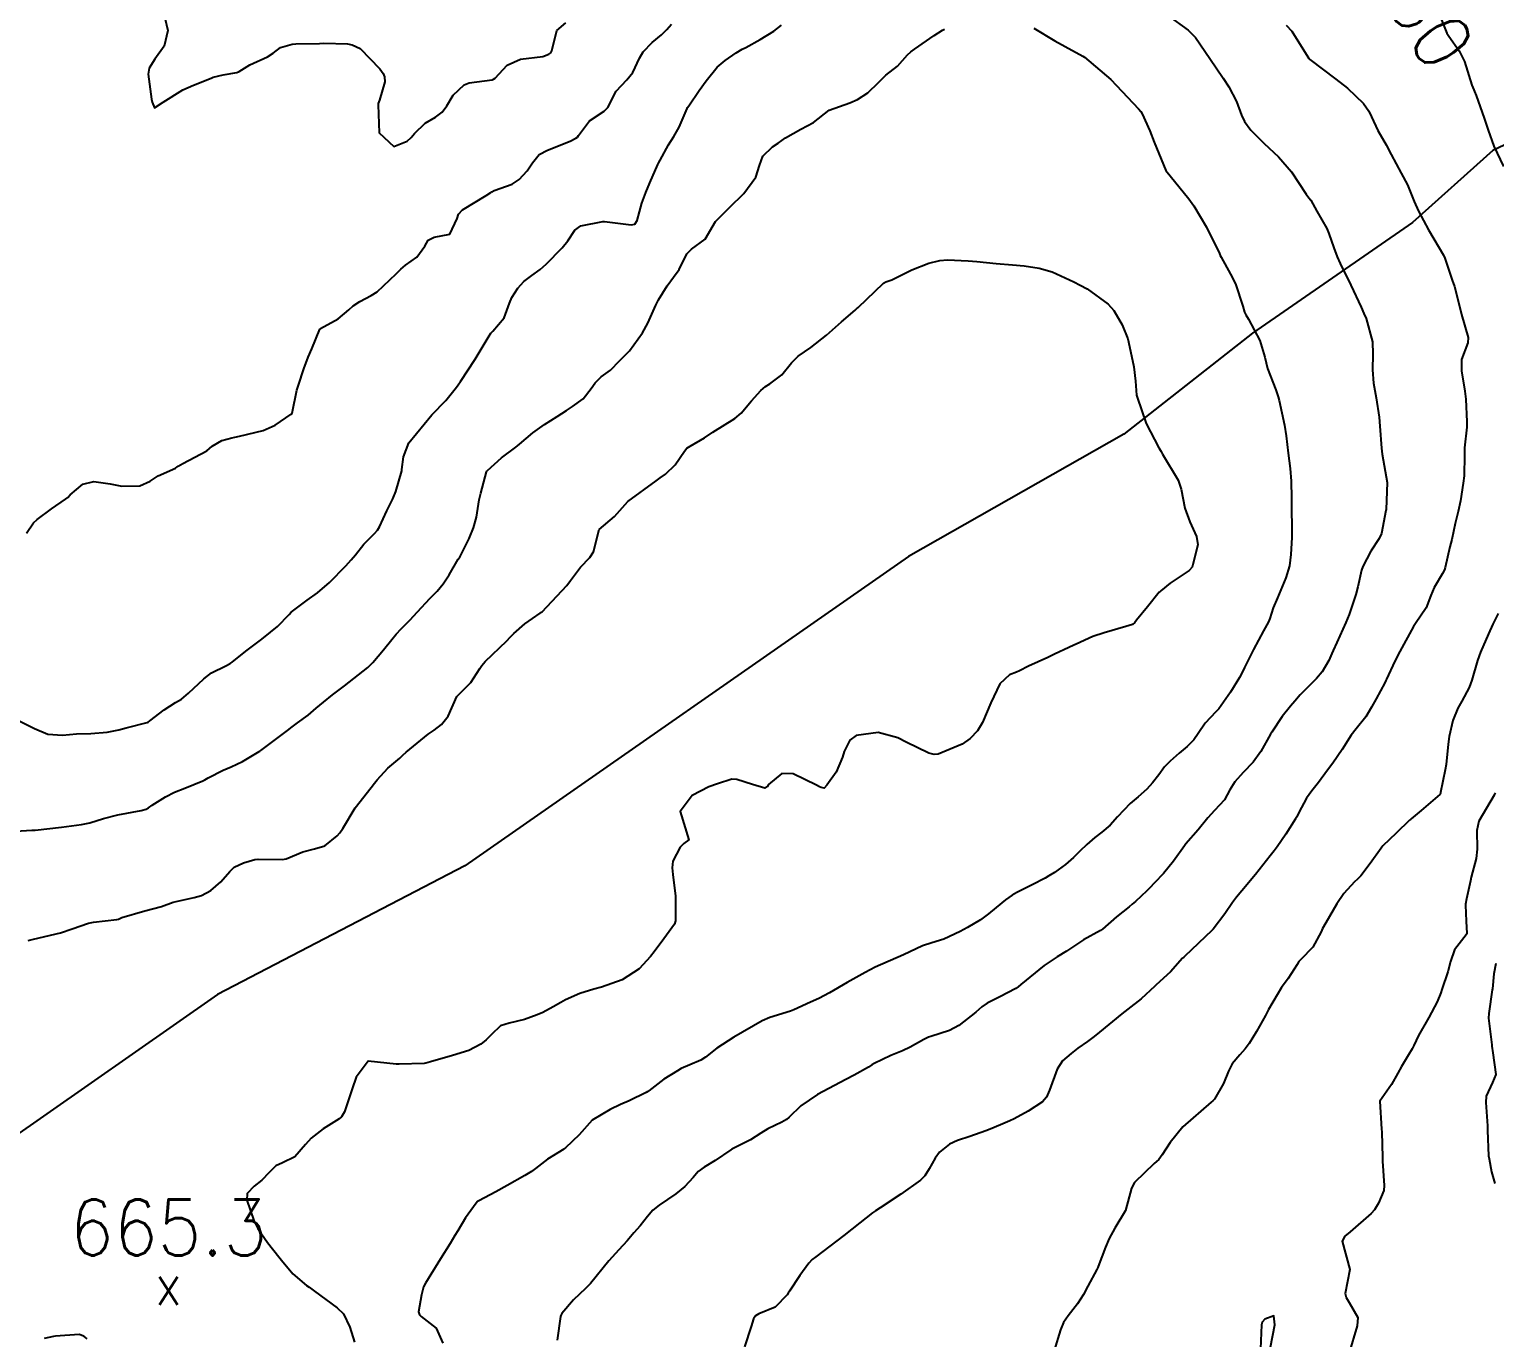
# Model space of a CAD drawing. Header units: metres. Extents: x 292545 to 299085, y 7450245 to 7463078.
# Drawn here: x 296116.2 to 296220.5, y 7461728.5 to 7461821.6 of the extents above; entities that cross this region are included whole.
import ezdxf
from ezdxf.enums import TextEntityAlignment as Align

# ---------------------------------------------------------------- set-up
doc = ezdxf.new("R2010")
doc.units = ezdxf.units.M
for name, color, linetype in [('Cotas', 45, 'Continuous'), ('Curvas de Nivel 1m', 11, 'Continuous'), ('Curvas de Nivel 5m', 15, 'Continuous'), ('Hidrografia', 140, 'Continuous'), ('Pontos Cotados', 45, 'Continuous'), ('Vias Primárias', 230, 'Continuous')]:
    doc.layers.add(name, color=color, linetype=linetype)
doc.styles.add('Style-STANDARD', font='STANDARD.shx')

# ---------------------------------------------------------------- blocks, each defined once
blk = doc.blocks.new('ELVTXT_15')
at = {"layer": 'Pontos Cotados', "linetype": 'Continuous', "style": 'Style-STANDARD'}
for s, height, p in [('665.3', 4, (0, 4)), ('x', 3, (0, 0))]:
    blk.add_text(s, height=height, dxfattribs=at).set_placement(p, align=Align.MIDDLE_CENTER)

msp = doc.modelspace()

# ---------------------------------------------------------------- linework, layer by layer
at = {"layer": 'Curvas de Nivel 1m', "flags": 128}
for points, elevation in [([(296197.22, 7461822.56), (296198.67, 7461821.52), (296199.2, 7461821), (296200.22, 7461819.5), (296201.16, 7461818.09), (296201.56, 7461817.48), (296202.1, 7461816.43), (296202.45, 7461815.47), (296202.67, 7461815.01), (296203.12, 7461814.39), (296204.07, 7461813.45), (296205.1, 7461812.5), (296206.02, 7461811.43), (296207.07, 7461809.86), (296207.25, 7461809.6), (296207.39, 7461809.42), (296207.83, 7461808.63), (296208.52, 7461807.4), (296208.68, 7461807.05), (296209.02, 7461806.03), (296209.26, 7461805.39), (296209.47, 7461804.92), (296210.24, 7461803.38), (296210.97, 7461801.82), (296211.17, 7461801.37), (296211.32, 7461801), (296211.77, 7461799.36), (296211.81, 7461798.48), (296211.79, 7461797.36), (296211.86, 7461796.4), (296212.04, 7461795.36), (296212.25, 7461793.99), (296212.3, 7461793.36), (296212.41, 7461791.79), (296212.47, 7461791.35), (296212.82, 7461789.35), (296212.74, 7461787.42), (296212.73, 7461787.35), (296212.42, 7461785.71), (296212.26, 7461785.36), (296211.66, 7461784.47), (296211.09, 7461783.37), (296211, 7461783.11), (296210.74, 7461781.93), (296210.6, 7461781.37), (296210.12, 7461779.97), (296209.88, 7461779.38), (296209.25, 7461777.96), (296208.98, 7461777.4), (296208.89, 7461777.19), (296208.67, 7461776.69), (296208.19, 7461775.88), (296207.8, 7461775.41), (296207.22, 7461774.84), (296206.64, 7461774.24), (296206.26, 7461773.8), (296205.95, 7461773.43), (296205.36, 7461772.7), (296204.61, 7461771.6), (296204.52, 7461771.44), (296203.83, 7461770.21), (296203.29, 7461769.46), (296202.58, 7461768.72), (296201.98, 7461768.06), (296201.64, 7461767.48), (296201.26, 7461766.78), (296200.55, 7461766.02), (296200.06, 7461765.5), (296199.39, 7461764.65), (296198.51, 7461763.66), (296198.45, 7461763.59), (296198.4, 7461763.52), (296197.62, 7461762.41), (296196.91, 7461761.54), (296196.71, 7461761.32), (296196.49, 7461761.08), (296195.72, 7461760.31), (296194.91, 7461759.56), (296194.68, 7461759.35), (296194.47, 7461759.18), (296193.56, 7461758.46), (296192.58, 7461757.59), (296192.44, 7461757.49), (296191.22, 7461756.82), (296190.43, 7461756.3), (296190.01, 7461756.03), (296189.34, 7461755.62), (296188.42, 7461755), (296186.77, 7461753.66), (296186.57, 7461753.49), (296186.4, 7461753.37), (296185.28, 7461752.78), (296184.38, 7461752.32), (296184, 7461752.07), (296183.57, 7461751.69), (296182.36, 7461750.73), (296181.7, 7461750.38), (296180.36, 7461749.96), (296180.19, 7461749.9), (296179.86, 7461749.73), (296178.89, 7461749.2), (296178.34, 7461748.94), (296177.51, 7461748.59), (296176.33, 7461748.02), (296176.17, 7461747.93), (296175.92, 7461747.78), (296174.9, 7461747.21), (296174.31, 7461746.9), (296172.3, 7461745.83), (296171.12, 7461745.01), (296170.29, 7461744.21), (296170.09, 7461744.04), (296169.76, 7461743.86), (296168.77, 7461743.38), (296168.27, 7461743.07), (296167.53, 7461742.61), (296166.25, 7461741.97), (296166.21, 7461741.95), (296166.13, 7461741.9), (296165.01, 7461741.14), (296164.24, 7461740.67), (296163.82, 7461740.34), (296163.45, 7461739.93), (296162.87, 7461739.29), (296162.22, 7461738.76), (296161.04, 7461737.96), (296160.58, 7461737.59), (296160.2, 7461737.15), (296159.68, 7461736.49), (296159.24, 7461735.98), (296158.75, 7461735.41), (296158.17, 7461734.78), (296157.45, 7461734), (296156.15, 7461732.39), (296155.97, 7461732.19), (296155.79, 7461732.02), (296154.94, 7461731.23), (296154.12, 7461730.25), (296154.04, 7461730.12), (296154.02, 7461730.04), (296153.78, 7461728.36)], 662), ([(296114.52, 7461764.51), (296116.4, 7461764.62), (296116.52, 7461764.62), (296116.66, 7461764.63), (296118.53, 7461764.84), (296119.95, 7461765.02), (296120.53, 7461765.15), (296121.52, 7461765.45), (296122.54, 7461765.72), (296124.18, 7461766.03), (296124.54, 7461766.11), (296124.72, 7461766.21), (296124.97, 7461766.39), (296125.93, 7461767), (296126.56, 7461767.32), (296127.3, 7461767.62), (296128.57, 7461768.13), (296128.71, 7461768.2), (296128.96, 7461768.34), (296130.01, 7461768.89), (296130.58, 7461769.13), (296131.4, 7461769.5), (296132.59, 7461770.22), (296132.64, 7461770.25), (296132.71, 7461770.3), (296134.61, 7461771.71), (296134.92, 7461771.96), (296135.31, 7461772.26), (296136.07, 7461772.81), (296136.63, 7461773.29), (296137.15, 7461773.73), (296137.8, 7461774.24), (296138.65, 7461774.88), (296140.32, 7461776.2), (296140.5, 7461776.37), (296140.67, 7461776.54), (296141.43, 7461777.44), (296142.02, 7461778.19), (296142.32, 7461778.55), (296142.69, 7461778.93), (296143.31, 7461779.56), (296143.84, 7461780.16), (296144.72, 7461781.1), (296145.24, 7461781.63), (296145.66, 7461782.14), (296146.09, 7461782.79), (296146.75, 7461783.9), (296146.85, 7461784.04), (296146.91, 7461784.13), (296147.52, 7461785.37), (296147.84, 7461786.12), (296148.04, 7461786.87), (296148.24, 7461788.12), (296148.35, 7461788.58), (296148.76, 7461790.11), (296148.78, 7461790.15), (296148.82, 7461790.21), (296149.83, 7461791.09), (296150.85, 7461791.85), (296150.97, 7461791.96), (296151.11, 7461792.08), (296152.06, 7461792.87), (296152.87, 7461793.47), (296153.78, 7461794.05), (296154.45, 7461794.47), (296154.88, 7461794.75), (296155.62, 7461795.3), (296156.2, 7461796.02), (296156.48, 7461796.44), (296156.91, 7461796.86), (296157.58, 7461797.34), (296158.22, 7461798), (296158.57, 7461798.35), (296158.93, 7461798.72), (296159.85, 7461799.98), (296160.24, 7461800.68), (296160.79, 7461801.96), (296160.98, 7461802.34), (296161.6, 7461803.34), (296162.06, 7461803.95), (296162.45, 7461804.49), (296163.01, 7461805.6), (296163.33, 7461805.94), (296164.3, 7461806.65), (296165.04, 7461807.91), (296166.05, 7461808.9), (296167.06, 7461809.89), (296167.91, 7461811.05), (296168.17, 7461811.88), (296168.42, 7461812.55), (296169.1, 7461813.22), (296169.49, 7461813.48), (296170.02, 7461813.86), (296171.12, 7461814.46), (296172.01, 7461814.94), (296173.13, 7461815.82), (296174.59, 7461816.35), (296175.14, 7461816.59), (296175.88, 7461817.06), (296176.65, 7461817.78), (296176.89, 7461818.05), (296177.17, 7461818.31), (296178, 7461818.94), (296178.71, 7461819.75), (296178.95, 7461819.98), (296179.19, 7461820.16), (296180.6, 7461821.14), (296181.2, 7461821.52), (296181.33, 7461821.59)], 663), ([(296115.32, 7461772.5), (296116.61, 7461771.86), (296117.56, 7461771.44), (296118.6, 7461771.38), (296119.59, 7461771.47), (296120.6, 7461771.49), (296121.77, 7461771.59), (296122.61, 7461771.76), (296123.12, 7461771.89), (296124.61, 7461772.28), (296124.69, 7461772.31), (296124.81, 7461772.39), (296125.83, 7461773.17), (296126.63, 7461773.69), (296127.05, 7461773.95), (296127.56, 7461774.36), (296128.65, 7461775.38), (296129.19, 7461775.8), (296130.21, 7461776.32), (296130.52, 7461776.47), (296130.67, 7461776.56), (296131.64, 7461777.34), (296132.68, 7461778.14), (296132.89, 7461778.3), (296133.88, 7461779.1), (296134.71, 7461779.95), (296134.86, 7461780.12), (296135.04, 7461780.27), (296136, 7461780.97), (296136.73, 7461781.49), (296137.59, 7461782.24), (296138.75, 7461783.43), (296139.13, 7461783.84), (296139.43, 7461784.21), (296140.03, 7461784.95), (296140.78, 7461785.71), (296141.01, 7461785.96), (296141.15, 7461786.2), (296141.67, 7461787.32), (296142.1, 7461788.19), (296142.3, 7461788.7), (296142.72, 7461790.18), (296142.74, 7461790.27), (296142.84, 7461791.16), (296143.24, 7461792.17), (296144.87, 7461794.15), (296145.85, 7461795.18), (296146.63, 7461796.13), (296146.74, 7461796.29), (296146.91, 7461796.53), (296147.95, 7461798.11), (296148.94, 7461799.77), (296149.07, 7461799.97), (296149.21, 7461800.1), (296150, 7461801.05), (296150.38, 7461802.09), (296150.55, 7461802.51), (296150.98, 7461803.17), (296151.41, 7461803.65), (296151.97, 7461804.07), (296152.57, 7461804.49), (296153, 7461804.88), (296154.14, 7461806.04), (296154.53, 7461806.53), (296155.03, 7461807.28), (296155.47, 7461807.6), (296157.04, 7461807.91), (296157.14, 7461807.91), (296159.04, 7461807.67), (296159.3, 7461807.72), (296159.48, 7461807.98), (296159.8, 7461809.22), (296160.08, 7461809.97), (296160.38, 7461810.66), (296160.95, 7461811.96), (296160.99, 7461812.06), (296161.1, 7461812.26), (296161.7, 7461813.36), (296162.07, 7461813.95), (296162.45, 7461814.62), (296163.02, 7461815.94), (296163.06, 7461816.02), (296163.14, 7461816.13), (296163.88, 7461817.21), (296164.38, 7461817.92), (296165.17, 7461818.88), (296165.72, 7461819.36), (296166.52, 7461819.9), (296166.93, 7461820.15), (296167.19, 7461820.29), (296168.22, 7461820.85), (296169.2, 7461821.45), (296169.73, 7461821.86)], 662), ([(296116.04, 7461785.75), (296116.54, 7461786.48), (296116.79, 7461786.71), (296117.8, 7461787.47), (296118.8, 7461788.16), (296118.98, 7461788.28), (296119.13, 7461788.46), (296120.03, 7461789.23), (296120.82, 7461789.41), (296121.99, 7461789.25), (296122.81, 7461789.09), (296124.09, 7461789.12), (296124.82, 7461789.45), (296125.39, 7461789.82), (296126.62, 7461790.37), (296126.75, 7461790.45), (296126.83, 7461790.51), (296127.16, 7461790.69), (296128.85, 7461791.59), (296129.25, 7461791.94), (296129.93, 7461792.33), (296130.65, 7461792.53), (296130.86, 7461792.57), (296131.18, 7461792.64), (296132.86, 7461793.05), (296133.73, 7461793.42), (296134.87, 7461794.21), (296134.91, 7461794.23), (296134.92, 7461794.27), (296135.26, 7461795.9), (296135.37, 7461796.27), (296135.76, 7461797.42), (296136.08, 7461798.26), (296136.34, 7461798.84), (296136.91, 7461800.25), (296136.92, 7461800.27), (296136.94, 7461800.29), (296138.2, 7461800.99), (296138.96, 7461801.63), (296139.28, 7461801.9), (296139.74, 7461802.21), (296140.54, 7461802.64), (296140.98, 7461802.91), (296142.34, 7461804.18), (296142.65, 7461804.52), (296143, 7461804.79), (296143.81, 7461805.37), (296144.36, 7461806.16), (296144.61, 7461806.57), (296145.03, 7461806.78), (296146.15, 7461807.01), (296146.66, 7461808.13), (296146.76, 7461808.42), (296147.05, 7461808.73), (296148.72, 7461809.76), (296149.06, 7461809.96), (296149.14, 7461810.02), (296149.31, 7461810.1), (296150.58, 7461810.57), (296151.08, 7461810.9), (296151.65, 7461811.51), (296152.03, 7461812.07), (296152.49, 7461812.67), (296153.1, 7461812.99), (296154.7, 7461813.62), (296155.11, 7461813.83), (296155.23, 7461813.91), (296155.3, 7461814.03), (296156.08, 7461815.06), (296157.13, 7461815.74), (296157.38, 7461816.01), (296157.97, 7461817.17), (296158.74, 7461817.99), (296159.17, 7461818.51), (296159.63, 7461819.53), (296159.91, 7461819.97), (296160.53, 7461820.63), (296161.2, 7461821.19), (296161.59, 7461821.56), (296161.91, 7461821.95)], 661), ([(296187.68, 7461821.65), (296189.19, 7461820.75), (296189.91, 7461820.34), (296191.18, 7461819.67), (296191.29, 7461819.6), (296193.16, 7461818), (296193.58, 7461817.58), (296195.14, 7461815.91), (296195.3, 7461815.72), (296195.4, 7461815.56), (296195.93, 7461814.35), (296196.26, 7461813.54), (296197.08, 7461811.53), (296198.71, 7461809.51), (296199.06, 7461809.03), (296199.97, 7461807.5), (296200.89, 7461805.62), (296200.95, 7461805.49), (296201.01, 7461805.36), (296201.68, 7461804.16), (296202.03, 7461803.47), (296202.55, 7461801.89), (296202.67, 7461801.46), (296202.76, 7461801.26), (296202.96, 7461800.95), (296203.76, 7461799.45), (296204.13, 7461798.25), (296204.32, 7461797.45), (296204.9, 7461795.94), (296205.08, 7461795.44), (296205.15, 7461795.18), (296205.52, 7461793.43), (296205.63, 7461792.66), (296205.78, 7461791.43), (296205.93, 7461790.33), (296206, 7461789.43), (296206.02, 7461788.22), (296206.02, 7461787.43), (296206.03, 7461786.18), (296206.03, 7461785.43), (296205.97, 7461784.22), (296205.87, 7461783.43), (296205.62, 7461782.56), (296205.14, 7461781.44), (296205.01, 7461781.15), (296204.72, 7461780.43), (296204.47, 7461779.68), (296204.37, 7461779.44), (296204.03, 7461778.79), (296203.31, 7461777.46), (296202.67, 7461776.2), (296202.44, 7461775.7), (296202.33, 7461775.47), (296201.69, 7461774.43), (296201.02, 7461773.49), (296200.85, 7461773.26), (296200.63, 7461773.03), (296199.88, 7461772.24), (296199.37, 7461771.5), (296199.06, 7461771.05), (296198.6, 7461770.58), (296198.03, 7461770.09), (296197.38, 7461769.53), (296196.99, 7461769.12), (296196.57, 7461768.55), (296196.13, 7461767.98), (296195.73, 7461767.55), (296195.11, 7461767), (296194.55, 7461766.52), (296193.64, 7461765.57), (296193.12, 7461764.99), (296192.53, 7461764.47), (296192.03, 7461764.09), (296191.46, 7461763.6), (296190.97, 7461763.14), (296190.5, 7461762.69), (296189.94, 7461762.17), (296189.17, 7461761.62), (296188.75, 7461761.37), (296188.49, 7461761.22), (296187.58, 7461760.74), (296186.48, 7461760.18), (296186.15, 7461759.99), (296185.68, 7461759.67), (296185.01, 7461759.13), (296184.46, 7461758.67), (296183.89, 7461758.25), (296182.98, 7461757.7), (296182.44, 7461757.41), (296181.28, 7461756.88), (296180.43, 7461756.62), (296179.77, 7461756.4), (296178.42, 7461755.75), (296176.41, 7461754.89), (296175.68, 7461754.51), (296174.4, 7461753.8), (296173.15, 7461753.05), (296172.39, 7461752.66), (296171.81, 7461752.4), (296170.61, 7461751.85), (296170.37, 7461751.75), (296168.92, 7461751.31), (296168.36, 7461751.07), (296166.35, 7461749.9), (296165.13, 7461749.13), (296164.34, 7461748.49), (296164, 7461748.26), (296163.21, 7461747.93), (296162.6, 7461747.67), (296162.33, 7461747.52), (296161.37, 7461746.91), (296160.3, 7461746.09), (296160.24, 7461746.04), (296160.12, 7461745.97), (296158.91, 7461745.37), (296158.29, 7461745.11), (296157.54, 7461744.75), (296156.28, 7461744.01), (296155.34, 7461742.95), (296154.37, 7461742.04), (296154.31, 7461741.99), (296154.26, 7461741.95), (296153.09, 7461741.22), (296152.24, 7461740.56), (296151.95, 7461740.35), (296151.49, 7461740.07), (296150.23, 7461739.36), (296149.42, 7461738.9), (296148.21, 7461738.27), (296148.12, 7461738.21), (296148.01, 7461738.11), (296147.27, 7461737.05), (296146.71, 7461736.12), (296146.51, 7461735.79), (296146.17, 7461735.24), (296145.48, 7461734.14), (296144.41, 7461732.42), (296144.27, 7461732.16), (296144.24, 7461732.06), (296144.13, 7461731.59), (296143.92, 7461730.36), (296143.98, 7461730.16), (296144.11, 7461730.03), (296145.17, 7461729.21), (296145.64, 7461728.14)], 663), ([(296205.64, 7461821.86), (296206.05, 7461821.43), (296207.18, 7461819.61), (296207.25, 7461819.49), (296207.31, 7461819.42), (296209.16, 7461818.02), (296210.01, 7461817.38), (296211.14, 7461816.29), (296211.52, 7461815.75), (296211.7, 7461815.36), (296212.15, 7461814.38), (296212.75, 7461813.35), (296213.1, 7461812.66), (296213.81, 7461811.34), (296214.26, 7461810.52), (296214.75, 7461809.32), (296215.05, 7461808.63), (296215.77, 7461807.31), (296216.82, 7461805.5), (296216.92, 7461805.3), (296217.01, 7461805.01), (296217.44, 7461803.74), (296217.61, 7461803.29), (296217.83, 7461802.45), (296218.1, 7461801.29), (296218.58, 7461799.65), (296218.56, 7461799.28), (296218.12, 7461798.1), (296218.12, 7461797.29), (296218.35, 7461795.83), (296218.41, 7461795.28), (296218.49, 7461793.67), (296218.48, 7461793.28), (296218.33, 7461791.8), (296218.32, 7461791.29), (296218.29, 7461789.82), (296218.24, 7461789.29), (296218.05, 7461788.04), (296217.87, 7461787.29), (296217.65, 7461786.43), (296217.42, 7461785.29), (296217.29, 7461784.77), (296216.96, 7461783.3), (296216.91, 7461783.14), (296216.75, 7461782.88), (296216.16, 7461781.88), (296215.93, 7461781.31), (296215.59, 7461780.44), (296214.85, 7461779.32), (296214.78, 7461779.24), (296214.7, 7461779.11), (296213.73, 7461777.33), (296213.38, 7461776.63), (296212.77, 7461775.35), (296212.73, 7461775.27), (296212.65, 7461775.11), (296212.03, 7461773.96), (296211.71, 7461773.36), (296211.3, 7461772.69), (296210.62, 7461771.83), (296210.27, 7461771.38), (296209.63, 7461770.36), (296208.95, 7461769.39), (296208.58, 7461768.89), (296207.95, 7461768.02), (296207.47, 7461767.41), (296207.09, 7461766.89), (296206.55, 7461765.89), (296206.39, 7461765.58), (296206.3, 7461765.42), (296205.62, 7461764.34), (296204.99, 7461763.44), (296204.79, 7461763.16), (296204.51, 7461762.79), (296203.45, 7461761.46), (296202.48, 7461760.3), (296202.1, 7461759.85), (296201.83, 7461759.48), (296201.28, 7461758.67), (296200.44, 7461757.58), (296200.4, 7461757.53), (296200.36, 7461757.49), (296198.42, 7461755.67), (296198.35, 7461755.6), (296198.27, 7461755.52), (296197.4, 7461754.54), (296196.39, 7461753.63), (296196.35, 7461753.58), (296196.3, 7461753.54), (296195.32, 7461752.62), (296194.38, 7461751.89), (296193.94, 7461751.57), (296192.36, 7461750.27), (296191.99, 7461749.96), (296191.51, 7461749.6), (296190.83, 7461749.12), (296190.34, 7461748.75), (296189.73, 7461748.22), (296189.34, 7461747.62), (296188.81, 7461746.13), (296188.59, 7461745.64), (296188.3, 7461745.3), (296187.29, 7461744.65), (296186.29, 7461744.1), (296185.99, 7461743.96), (296185.31, 7461743.67), (296184.59, 7461743.36), (296184.28, 7461743.24), (296183.13, 7461742.83), (296182.27, 7461742.56), (296181.68, 7461742.3), (296180.98, 7461741.72), (296180.66, 7461741.31), (296180.24, 7461740.53), (296179.93, 7461740.04), (296179.62, 7461739.74), (296178.22, 7461738.74), (296176.76, 7461737.77), (296176.42, 7461737.56), (296176.21, 7461737.42), (296175.3, 7461736.69), (296174.18, 7461735.8), (296172.17, 7461734.29), (296171.91, 7461734.09), (296171.69, 7461733.83), (296171.04, 7461732.95), (296170.3, 7461731.85), (296170.24, 7461731.75), (296170.14, 7461731.58), (296169.28, 7461730.71), (296168.12, 7461730.22), (296167.9, 7461730.09), (296167.75, 7461729.88), (296167.57, 7461729.34), (296167.1, 7461727.88)], 661), ([(296116.14, 7461756.78), (296116.43, 7461756.85), (296117.75, 7461757.15), (296118.44, 7461757.32), (296119.29, 7461757.6), (296120.45, 7461758.01), (296120.79, 7461758.09), (296122.45, 7461758.27), (296122.57, 7461758.3), (296122.81, 7461758.41), (296124.46, 7461758.89), (296125.64, 7461759.2), (296126.46, 7461759.51), (296127.95, 7461759.83), (296128.47, 7461759.98), (296129.14, 7461760.33), (296129.85, 7461760.95), (296130.49, 7461761.69), (296130.81, 7461762), (296131.48, 7461762.31), (296132.27, 7461762.53), (296132.5, 7461762.56), (296134.24, 7461762.53), (296134.5, 7461762.58), (296135.68, 7461763.08), (296136.51, 7461763.3), (296137.25, 7461763.51), (296138.14, 7461764.23), (296138.32, 7461764.43), (296138.53, 7461764.73), (296139.42, 7461766.22), (296140.56, 7461767.65), (296140.79, 7461767.97), (296140.97, 7461768.2), (296141.74, 7461769.03), (296142.59, 7461769.75), (296142.81, 7461769.95), (296143.03, 7461770.17), (296144.61, 7461771.45), (296145.02, 7461771.73), (296145.55, 7461772.14), (296146.02, 7461772.74), (296146.64, 7461774.13), (296147.65, 7461775.12), (296148.28, 7461776.11), (296148.43, 7461776.34), (296148.67, 7461776.61), (296150.2, 7461778.09), (296150.44, 7461778.34), (296150.69, 7461778.6), (296151.48, 7461779.29), (296152.58, 7461780.06), (296152.66, 7461780.12), (296152.71, 7461780.16), (296154.47, 7461782.03), (296154.74, 7461782.37), (296155.44, 7461783.33), (296156.11, 7461784.02), (296156.36, 7461784.41), (296156.78, 7461786.01), (296157.86, 7461786.93), (296158.8, 7461787.99), (296160.82, 7461789.46), (296161.11, 7461789.67), (296161.48, 7461789.95), (296162.17, 7461790.61), (296162.85, 7461791.57), (296163.01, 7461791.78), (296163.23, 7461791.94), (296164.25, 7461792.53), (296164.86, 7461792.92), (296166.43, 7461793.9), (296166.88, 7461794.27), (296167.61, 7461795.16), (296168.26, 7461795.88), (296168.6, 7461796.17), (296168.9, 7461796.37), (296169.76, 7461797.01), (296170.46, 7461797.85), (296170.93, 7461798.34), (296171.82, 7461798.95), (296172.94, 7461799.82), (296174, 7461800.76), (296174.97, 7461801.6), (296175.08, 7461801.69), (296175.2, 7461801.8), (296176.99, 7461803.51), (296177.15, 7461803.61), (296177.59, 7461803.76), (296178.53, 7461804.23), (296179, 7461804.48), (296180.22, 7461804.94), (296181.01, 7461805.14), (296181.54, 7461805.18), (296183.01, 7461805.1), (296183.64, 7461805.06), (296185.01, 7461804.93), (296186.17, 7461804.83), (296187, 7461804.75), (296188.06, 7461804.59), (296189, 7461804.33), (296190.54, 7461803.61), (296190.99, 7461803.39), (296191.48, 7461803.11), (296192.97, 7461802.03), (296193.37, 7461801.58), (296193.97, 7461800.55), (296194.37, 7461799.57), (296194.79, 7461797.69), (296194.81, 7461797.56), (296194.91, 7461796.56), (296195, 7461795.56), (296195.03, 7461795.42), (296195.69, 7461793.55), (296196.59, 7461791.81), (296196.74, 7461791.54), (296196.85, 7461791.36), (296197.95, 7461789.52), (296198.17, 7461788.88), (296198.43, 7461787.52), (296198.79, 7461786.54), (296199.27, 7461785.51), (296199.35, 7461784.92), (296199.01, 7461783.51), (296198.94, 7461783.32), (296198.75, 7461783.08), (296197.39, 7461782.18), (296196.73, 7461781.65), (296196.67, 7461781.6), (296196.61, 7461781.54), (296195.77, 7461780.5), (296194.99, 7461779.56), (296194.87, 7461779.39), (296194.7, 7461779.25), (296194.24, 7461779.1), (296192.69, 7461778.65), (296191.89, 7461778.4), (296190.69, 7461777.85), (296190.53, 7461777.77), (296190.17, 7461777.62), (296189.17, 7461777.14), (296188.68, 7461776.9), (296187.3, 7461776.28), (296186.67, 7461775.95), (296186.46, 7461775.86), (296185.96, 7461775.67), (296185.28, 7461775.04), (296184.63, 7461773.68), (296184.04, 7461772.27), (296183.67, 7461771.69), (296183.17, 7461771.13), (296182.6, 7461770.75), (296180.89, 7461770.02), (296180.6, 7461770), (296180.22, 7461770.11), (296178.6, 7461770.88), (296178.02, 7461771.18), (296176.61, 7461771.56), (296175.04, 7461771.36), (296174.61, 7461771.02), (296174.19, 7461770.21), (296174.07, 7461769.81), (296173.63, 7461768.75), (296172.97, 7461767.82), (296172.77, 7461767.61), (296172.56, 7461767.66), (296172.44, 7461767.7), (296172.23, 7461767.83), (296170.57, 7461768.63), (296169.77, 7461768.66), (296168.82, 7461767.87), (296168.72, 7461767.71), (296168.56, 7461767.61), (296167.68, 7461767.88), (296166.57, 7461768.22), (296166.21, 7461768.25), (296165.18, 7461767.91), (296164.56, 7461767.7), (296163.39, 7461767.1), (296162.54, 7461765.94), (296163.15, 7461763.93), (296162.79, 7461763.67), (296162.52, 7461763.42), (296162.02, 7461762.43), (296161.96, 7461761.95), (296162.02, 7461761.48), (296162.21, 7461759.94), (296162.21, 7461758.18), (296162.13, 7461757.94), (296161.36, 7461756.89), (296160.67, 7461755.97), (296160.42, 7461755.63), (296159.61, 7461754.77), (296158.4, 7461753.99), (296156.93, 7461753.47), (296156.39, 7461753.31), (296155.39, 7461753.02), (296154.38, 7461752.56), (296154.05, 7461752.37), (296153.49, 7461752.05), (296152.77, 7461751.66), (296152.37, 7461751.48), (296151.45, 7461751.16), (296150.36, 7461750.9), (296149.76, 7461750.7), (296149.11, 7461750.1), (296148.73, 7461749.72), (296148.35, 7461749.41), (296147.5, 7461748.96), (296146.34, 7461748.6), (296144.77, 7461748.15), (296144.43, 7461748.05), (296144.33, 7461748.04), (296142.53, 7461747.98), (296142.33, 7461747.98), (296140.33, 7461748.2), (296139.48, 7461747.05), (296139.21, 7461746.22), (296138.66, 7461744.6), (296138.43, 7461744.23), (296138.28, 7461744.09), (296137.13, 7461743.39), (296136.27, 7461742.71), (296135.88, 7461742.26), (296135.12, 7461741.4), (296134.24, 7461740.96), (296133.76, 7461740.76), (296133.29, 7461740.29), (296132.78, 7461739.74), (296132.22, 7461739.3), (296131.74, 7461738.78), (296131.7, 7461738.31), (296132.2, 7461736.87), (296132.49, 7461736.3), (296133.17, 7461735.3), (296133.98, 7461734.28), (296134.16, 7461734.04), (296134.97, 7461733.08), (296135.94, 7461732.25), (296136.14, 7461732.12), (296136.53, 7461731.85), (296138.12, 7461730.66), (296138.57, 7461730.23), (296139.04, 7461729.28), (296139.37, 7461728.22)], 664), ([(296220.52, 7461767.25), (296220.43, 7461767.12), (296219.35, 7461765.27), (296219.2, 7461764.61), (296219.23, 7461763.27), (296219.16, 7461762.62), (296218.81, 7461761.28), (296218.74, 7461761.02), (296218.47, 7461759.73), (296218.4, 7461759.35), (296218.39, 7461759.28), (296218.45, 7461758.16), (296218.49, 7461757.28), (296218.48, 7461757.24), (296218.44, 7461757.17), (296217.61, 7461756.11), (296217.34, 7461755.29), (296217.14, 7461754.56), (296216.7, 7461753.3), (296216.63, 7461753.06), (296216.38, 7461752.41), (296215.78, 7461751.31), (296215.06, 7461750.02), (296214.72, 7461749.32), (296214.6, 7461749.08), (296214.34, 7461748.65), (296213.85, 7461747.81), (296213.59, 7461747.34), (296213.13, 7461746.53), (296212.3, 7461745.35), (296212.43, 7461743.35), (296212.44, 7461743.18), (296212.5, 7461741.35), (296212.5, 7461741.09), (296212.61, 7461739.35), (296212.58, 7461739), (296212.21, 7461738.09), (296211.93, 7461737.63), (296211.68, 7461737.36), (296210.19, 7461736.07), (296209.81, 7461735.76), (296209.62, 7461735.39), (296210.16, 7461733.38), (296209.84, 7461731.68), (296209.91, 7461731.38), (296210.13, 7461731.04), (296210.73, 7461729.98), (296210.7, 7461729.37), (296210.09, 7461727.38)], 659), ([(296220.55, 7461755.13), (296220.41, 7461754.41), (296220.31, 7461753.35), (296220.3, 7461753.26), (296220.05, 7461751.59), (296220.04, 7461751.26), (296220.26, 7461749.35), (296220.28, 7461749.26), (296220.35, 7461748.79), (296220.55, 7461747.26), (296220.32, 7461746.68), (296219.86, 7461745.71), (296219.83, 7461745.26), (296219.95, 7461743.6), (296219.96, 7461743.26), (296220.04, 7461741.47), (296220.07, 7461741.26), (296220.24, 7461740.33), (296220.47, 7461739.5)], 658), ([(296204.53, 7461727.87), (296204.83, 7461729.44), (296204.76, 7461730.08), (296204.12, 7461729.84), (296203.94, 7461729.63), (296203.88, 7461729.45), (296203.82, 7461727.73)], 659), ([(296120.35, 7461728.44), (296120.1, 7461728.65), (296119.77, 7461728.77), (296118.1, 7461728.63), (296117.95, 7461728.61), (296117.29, 7461728.48)], 664)]:
    msp.add_lwpolyline(points, dxfattribs=dict(at, elevation=elevation))
at = {"layer": 'Curvas de Nivel 5m', "elevation": 660, "flags": 128}
for points in [[(296216.26, 7461823.31), (296216.97, 7461821.54), (296217.07, 7461821.3), (296217.2, 7461821.08), (296217.95, 7461820.05), (296218.33, 7461819.28), (296218.84, 7461817.59), (296218.99, 7461817.27), (296219.04, 7461817.16), (296219.15, 7461816.86), (296219.72, 7461815.26), (296220, 7461814.39), (296220.4, 7461813.26), (296221.09, 7461811.81)], [(296125.87, 7461822.38), (296126.09, 7461821.49), (296125.83, 7461820.38), (296125.17, 7461819.46), (296124.76, 7461818.81), (296124.69, 7461818.39), (296124.93, 7461816.61), (296124.96, 7461816.39), (296125.14, 7461815.98), (296125.75, 7461816.38), (296127.15, 7461817.27), (296127.91, 7461817.59), (296129.16, 7461818.11), (296129.32, 7461818.17), (296130.03, 7461818.33), (296130.99, 7461818.5), (296131.17, 7461818.57), (296131.91, 7461819.05), (296133.18, 7461819.61), (296133.58, 7461819.88), (296134.09, 7461820.28), (296134.94, 7461820.52), (296135.19, 7461820.53), (296136.87, 7461820.56), (296137.19, 7461820.58), (296138.87, 7461820.54), (296139.19, 7461820.46), (296139.76, 7461820.21), (296141.17, 7461818.77), (296141.4, 7461818.43), (296141.51, 7461818.19), (296141.52, 7461817.83), (296141.14, 7461816.53), (296141.05, 7461816.29), (296141.04, 7461816.2), (296141.11, 7461814.2), (296142.16, 7461813.24), (296143.11, 7461813.63), (296143.39, 7461813.88), (296143.64, 7461814.16), (296144.39, 7461814.89), (296145.12, 7461815.32), (296145.61, 7461815.67), (296145.93, 7461816.14), (296146.38, 7461816.9), (296147.16, 7461817.62), (296147.52, 7461817.76), (296149.16, 7461817.99), (296149.25, 7461818.02), (296149.36, 7461818.1), (296150.23, 7461819.03), (296151.18, 7461819.44), (296152.77, 7461819.64), (296153.18, 7461819.8), (296153.32, 7461819.91), (296153.4, 7461820.05), (296153.76, 7461821.48), (296154.4, 7461822.04)], [(296220.71, 7461780.02), (296220.45, 7461779.51), (296220.33, 7461779.26), (296220.03, 7461778.59), (296219.46, 7461777.27), (296219.25, 7461776.69), (296218.84, 7461775.28), (296218.65, 7461774.77), (296218.13, 7461773.79), (296217.85, 7461773.29), (296217.49, 7461772.43), (296217.23, 7461771.29), (296217.17, 7461770.73), (296217.03, 7461769.3), (296216.95, 7461768.92), (296216.62, 7461767.3), (296216.61, 7461767.25), (296216.56, 7461767.17), (296215.24, 7461766.01), (296214.54, 7461765.44), (296214.48, 7461765.39), (296214.4, 7461765.33), (296213.46, 7461764.4), (296212.52, 7461763.5), (296212.44, 7461763.42), (296212.39, 7461763.35), (296211.61, 7461762.25), (296210.96, 7461761.37), (296210.71, 7461761.14), (296210.49, 7461760.95), (296209.75, 7461760.11), (296209.25, 7461759.39), (296208.45, 7461758.03), (296208.23, 7461757.62), (296208.13, 7461757.4), (296207.54, 7461756.3), (296206.68, 7461755.42), (296206.55, 7461755.29), (296206.42, 7461755.08), (296205.77, 7461754.07), (296205.31, 7461753.44), (296204.38, 7461751.87), (296204.24, 7461751.59), (296204.17, 7461751.45), (296203.52, 7461750.3), (296203.01, 7461749.46), (296202.73, 7461749.08), (296202.34, 7461748.64), (296201.8, 7461748), (296201.53, 7461747.48), (296201.18, 7461746.62), (296200.53, 7461745.49), (296200.42, 7461745.37), (296200.3, 7461745.28), (296198.28, 7461743.52), (296197.38, 7461742.42), (296196.82, 7461741.53), (296196.58, 7461741.21), (296196.25, 7461740.91), (296194.85, 7461739.56), (296194.63, 7461739.16), (296194.2, 7461737.57), (296193.46, 7461736.31), (296193.04, 7461735.58), (296192.78, 7461734.98), (296192.26, 7461733.59), (296192.23, 7461733.52), (296192.16, 7461733.37), (296191.53, 7461732.2), (296191.21, 7461731.6), (296190.8, 7461730.93), (296190.12, 7461730.08), (296189.81, 7461729.61), (296189.59, 7461729.1), (296189.13, 7461727.62)]]:
    msp.add_lwpolyline(points, dxfattribs=at)
at = {"layer": 'Hidrografia'}
msp.add_lwpolyline([(296223.7, 7461814.54), (296220.34, 7461812.95), (296214.63, 7461807.83), (296203.24, 7461799.96), (296194.1, 7461792.79), (296178.77, 7461784.08), (296147.21, 7461762.08), (296129.62, 7461752.94), (296114.57, 7461742.41), (296099.75, 7461747.97), (296092.2, 7461752.07), (296083.91, 7461755.79), (296078.51, 7461758.02)], dxfattribs=at)
at = {"layer": 'Vias Primárias'}
for points in [[(296390.59, 7461575.87, 0.000017), (296427.55, 7461557.18, 0.000726)], [(296424.65, 7461551.44, -0.000017), (296387.69, 7461570.13, 0.028434)]]:
    msp.add_lwpolyline(points, format="xyb", dxfattribs=at)

# ---------------------------------------------------------------- block references
at = {"layer": 'Pontos Cotados', "linetype": 'Continuous'}
msp.add_blockref('ELVTXT_15', (296126.14, 7461732.37, 665.29), dxfattribs=at)

# ---------------------------------------------------------------- texts
at = {"layer": 'Cotas', "style": 'Style-STANDARD'}
msp.add_text('660', height=4, rotation=301.9193, dxfattribs=at).set_placement((296215.07, 7461823.34, 660), align=Align.MIDDLE_CENTER)

doc.saveas('drawing.dxf')
